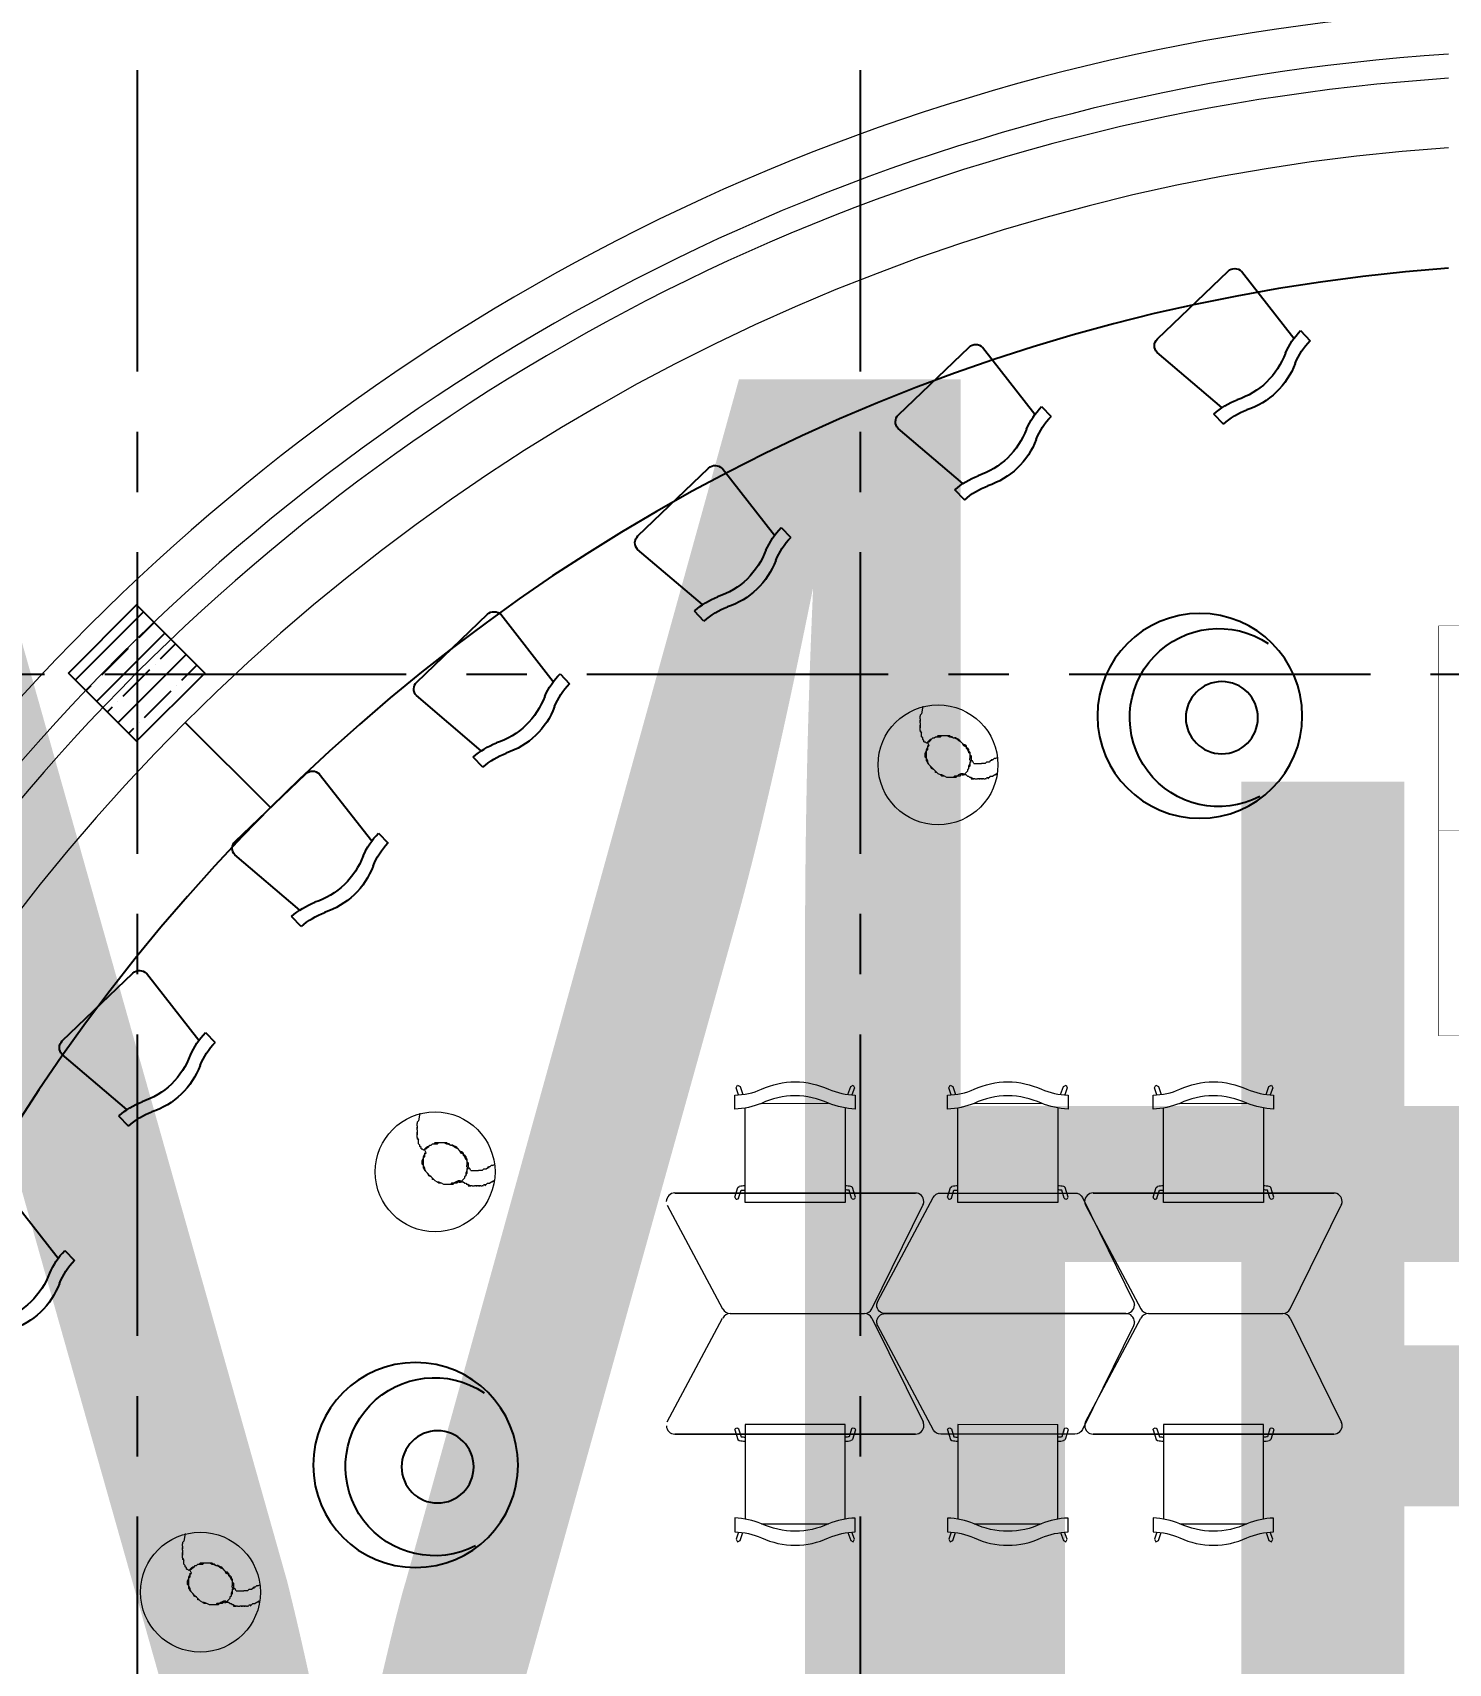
# Model space of a CAD drawing. Header units: millimetres. Extents: x -106726 to 8952771, y -150083 to 686385.
# Drawn here: x -864 to 5010, y 305292 to 312056 of the extents above; entities that cross this region are included whole.
import ezdxf
from ezdxf import colors
from ezdxf.entities.mleader import LeaderData, LeaderLine
from ezdxf.enums import TextEntityAlignment as Align
from ezdxf.math import Vec2, Vec3

# ---------------------------------------------------------------- set-up
doc = ezdxf.new("R2018")
doc.units = ezdxf.units.MM
doc.linetypes.add('CENTER', pattern=[2, 1.25, -0.25, 0.25, -0.25])
doc.layers.add('АР_Названия помещений', color=124, linetype='Continuous', lineweight=5, plot=False)
for name, color, linetype, lineweight in [('АР_Номер помещения', 1, 'Continuous', 25), ('ТХ_мебель передв', 250, 'Continuous', 13), ('ТХ_мебель_библ', 250, 'Continuous', 13)]:
    doc.layers.add(name, color=color, linetype=linetype, lineweight=lineweight)
doc.styles.add('ISOCPEUR', font='isocpeur.ttf', dxfattribs={"width": 0.7})
doc.styles.get("Standard").update_dxf_attribs({"font": 'arial.ttf'})

# ---------------------------------------------------------------- blocks, each defined once
blk = doc.blocks.new('_DotSmall')
at = {"color": 8, "linetype": 'ByBlock', "const_width": 0.5}
blk.add_lwpolyline([(-0.0625, 0, 1), (0.0625, 0, 1)], format="xyb", close=True, dxfattribs=at)
blk = doc.blocks.new('*U429')
at = {"color": 8, "style": 'ISOCPEUR', "width": 0.7, "flags": 1}
blk.add_attdef('КАТЕГОРИЯ', (-499.2, -2092.2), '', height=250, dxfattribs=at)
at = {"layer": 'АР_Номер помещения', "color": 8, "style": 'ISOCPEUR', "width": 0.7}
blk.add_attdef('НОМЕР_ПОМЕЩЕНИЯ', text='', height=300, dxfattribs=at).set_placement((-20810.6, 2284.3), align=Align.MIDDLE_CENTER)
blk = doc.blocks.new('*U391')
at = {"color": 8, "style": 'ISOCPEUR', "width": 0.7, "flags": 1}
blk.add_attdef('КАТЕГОРИЯ', (-499.2, -2092.2), '', height=250, dxfattribs=at)
at = {"layer": 'АР_Номер помещения', "color": 8, "style": 'ISOCPEUR', "width": 0.7}
blk.add_attdef('НОМЕР_ПОМЕЩЕНИЯ', text='', height=300, dxfattribs=at).set_placement((-17855, 1633.5), align=Align.MIDDLE_CENTER)
blk = doc.blocks.new('Стул штабелируемый')
at = {"color": 8}
for p, q in [((138371.9, 14480.2), (138336.4, 14831.4)), ((138782, 14871), (138375.9, 14871)), ((138786, 14480.2), (138821.6, 14831.4)), ((138329.2, 14484.6), (138329.2, 14426.8)), ((138828.5, 14426.6), (138828.5, 14484.1))]:
    blk.add_line(p, q, dxfattribs=at)
for centre, radius, start, end in [((138375.9, 14831.4), 39.6, 90, 180), ((138782, 14831.4), 39.6, 360, 90), ((138318, 14169.3), 315.5, 67.30393, 87.96026), ((138839.7, 14168.8), 315.5, 92.03974, 112.69607), ((138316.4, 14126.7), 301.4, 65.86161, 87.6205), ((138584.8, 14768.1), 340, 244.72816, 269.01072), ((138578.7, 14750), 321.8, 270.04572, 295.63871), ((138837.5, 14122.8), 303.4, 91.7141, 113.24695), ((138579.3, 14693), 323, 244.40812, 269.95494), ((138578.8, 14691.9), 321.8, 270.04572, 295.63871)]:
    blk.add_arc(centre, radius, start, end, dxfattribs=at)
blk = doc.blocks.new('У018.2 У019')
at = {"layer": 'ТХ_мебель_библ', "color": 8, "lineweight": 0}
for p, q in [((59841.7, 122397.9), (60071.7, 121967.8)), ((60691, 121967.9), (60902.7, 122397.8)), ((61577.1, 122397.9), (61807.1, 121967.8)), ((62426.4, 121967.9), (62638.1, 122397.8)), ((59841.9, 121499.1), (60071.7, 121929.2)), ((60103, 121948.5), (60659.7, 121948.6)), ((60103, 121948.5), (60659.7, 121948.6)), ((60691, 121929.4), (60902.9, 121499.5)), ((61577.3, 121499.1), (61807.1, 121929.2)), ((61838.4, 121948.5), (62395.1, 121948.6)), ((61838.4, 121948.5), (62395.1, 121948.6)), ((62426.4, 121929.4), (62638.3, 121499.5))]:
    blk.add_line(p, q, dxfattribs=at)
for points in [[(60232.8, 122820.3, -0.086901), (60122, 122796.6), (60122, 122854.3, 0.094716), (60232.8, 122878.7, -0.110626), (60372.1, 122909.7, -0.110626), (60511.3, 122878.8, 0.093252), (60622, 122854.6), (60622, 122796.9, -0.086864), (60511.3, 122820.5)], [(61115.3, 122820.3, -0.086901), (61004.6, 122796.6), (61004.6, 122854.3, 0.094716), (61115.3, 122878.7, -0.110626), (61254.6, 122909.7, -0.110626), (61393.9, 122878.8, 0.093252), (61504.6, 122854.6), (61504.6, 122796.9, -0.086864), (61393.8, 122820.5)], [(61968.2, 122820.3, -0.086901), (61857.4, 122796.6), (61857.4, 122854.3, 0.094716), (61968.2, 122878.7, -0.110626), (62107.5, 122909.7, -0.110626), (62246.8, 122878.8, 0.093252), (62357.4, 122854.6), (62357.4, 122796.9, -0.086864), (62246.7, 122820.5)], [(60138, 122427.1), (60148, 122459.8, -0.033396), (60164.8, 122461)], [(61776, 121898.1), (61564.3, 121467.8, -0.284813), (61533, 121448.5), (60976.2, 121448.5, -0.282129), (60946.5, 121465.1), (60715, 121897.8, -0.120714), (60711.2, 121913.6, -0.4125), (60746.2, 121948.5, -0.4125), (60711.2, 121983.5, -0.118028), (60715, 121999.2), (60945, 122429.2, -0.282129), (60976.2, 122448.5), (61533, 122448.5, -0.284813), (61564.3, 122429.2), (61776, 121998.9)], [(61020.6, 122427.1), (61030.6, 122459.8, -0.033396), (61047.3, 122461)], [(61873.4, 122427.1), (61883.4, 122459.8, -0.033396), (61900.2, 122461)], [(61779.8, 121913.5, 0.4125), (61744.8, 121948.5, 0.4125), (61779.8, 121983.4)], [(60138, 121470), (60148, 121437.3, 0.033396), (60164.8, 121436.1)], [(61020.4, 121469.9), (61030.4, 121437.2, 0.033396), (61047.1, 121436)], [(61873.4, 121470), (61883.4, 121437.3, 0.033396), (61900.2, 121436.1)], [(60232.8, 121076.8, 0.086901), (60122, 121100.5), (60122, 121042.8, -0.094716), (60232.8, 121018.4, 0.110626), (60372.1, 120987.4, 0.110626), (60511.3, 121018.3, -0.093252), (60622, 121042.5), (60622, 121100.2, 0.086864), (60511.3, 121076.6)], [(61115.2, 121076.7, 0.086901), (61004.4, 121100.4), (61004.4, 121042.7, -0.094716), (61115.2, 121018.3, 0.110626), (61254.4, 120987.3, 0.110626), (61393.7, 121018.2, -0.093252), (61504.4, 121042.4), (61504.4, 121100.1, 0.086864), (61393.7, 121076.5)], [(61968.2, 121076.8, 0.086901), (61857.4, 121100.5), (61857.4, 121042.8, -0.094716), (61968.2, 121018.4, 0.110626), (62107.5, 120987.4, 0.110626), (62246.8, 121018.3, -0.093252), (62357.4, 121042.5), (62357.4, 121100.2, 0.086864), (62246.7, 121076.6)]]:
    blk.add_lwpolyline(points, format="xyb", dxfattribs=at)
for points in [[(60122, 122847), (60122, 122847.3)], [(60137.5, 122855.2), (60127.8, 122884.4), (60132.8, 122895.2)], [(60132.8, 122895.1), (60143.8, 122890.1)], [(60143.8, 122890.2), (60154.8, 122857)], [(60590.5, 122857.1), (60602.8, 122890.4)], [(60602.8, 122890.5), (60613.5, 122895.5)], [(60618.8, 122884.8), (60608, 122855.3)], [(60613.5, 122895.4), (60618.8, 122884.9)], [(61004.6, 122847), (61004.6, 122847.3)], [(61020.1, 122855.2), (61010.3, 122884.4), (61015.3, 122895.2)], [(61015.3, 122895.1), (61026.3, 122890.1)], [(61026.3, 122890.2), (61037.3, 122857)], [(61473.1, 122857.1), (61485.3, 122890.4)], [(61485.3, 122890.5), (61496.1, 122895.5)], [(61501.3, 122884.8), (61490.6, 122855.3)], [(61496.1, 122895.4), (61501.3, 122884.9)], [(61857.4, 122847), (61857.4, 122847.3)], [(61872.9, 122855.2), (61863.2, 122884.4), (61868.2, 122895.2)], [(61868.2, 122895.1), (61879.2, 122890.1)], [(61879.2, 122890.2), (61890.2, 122857)], [(62325.9, 122857.1), (62338.2, 122890.4)], [(62338.2, 122890.5), (62348.9, 122895.5)], [(62354.2, 122884.8), (62343.4, 122855.3)], [(62348.9, 122895.4), (62354.2, 122884.9)], [(60164.8, 122409.3), (60164.5, 122801.3)], [(60579.5, 122801.2), (60579.8, 122409.5)], [(61047.3, 122409.3), (61047.1, 122801.3)], [(61462.1, 122801.2), (61462.3, 122409.5)], [(61900.2, 122409.3), (61899.9, 122801.3)], [(62314.9, 122801.2), (62315.2, 122409.5)], [(60122.3, 122431.2), (60134.3, 122470.9)], [(60134.3, 122470.9), (60140.5, 122475.4)], [(60606.3, 122427.4), (60596.3, 122460.2)], [(60622.3, 122431.5), (60610.3, 122471.3)], [(61004.8, 122431.2), (61016.8, 122470.9)], [(61016.8, 122470.9), (61023.1, 122475.4)], [(61488.8, 122427.4), (61478.8, 122460.2)], [(61504.8, 122431.5), (61492.8, 122471.3)], [(61857.7, 122431.2), (61869.7, 122470.9)], [(61869.7, 122470.9), (61875.9, 122475.4)], [(62341.7, 122427.4), (62331.7, 122460.2)], [(62357.7, 122431.5), (62345.7, 122471.3)], [(60579.8, 122409.5), (60164.8, 122409.3)], [(61462.3, 122409.5), (61047.3, 122409.3)], [(62315.2, 122409.5), (61900.2, 122409.3)], [(60164.8, 121487.8), (60164.5, 121095.8)], [(60579.8, 121487.6), (60164.8, 121487.8)], [(60579.5, 121095.9), (60579.8, 121487.6)], [(61047.1, 121487.8), (61046.9, 121095.7)], [(61462.1, 121487.5), (61047.1, 121487.7)], [(61461.9, 121095.8), (61462.1, 121487.6)], [(61900.2, 121487.8), (61899.9, 121095.8)], [(62315.2, 121487.6), (61900.2, 121487.8)], [(62314.9, 121095.9), (62315.2, 121487.6)], [(60122.3, 121465.9), (60134.3, 121426.2)], [(60134.3, 121426.2), (60140.5, 121421.7)], [(60606.3, 121469.7), (60596.3, 121436.9)], [(60622.3, 121465.6), (60610.3, 121425.8)], [(61004.6, 121465.8), (61016.6, 121426.1)], [(61016.6, 121426.1), (61022.9, 121421.6)], [(61488.6, 121469.6), (61478.6, 121436.9)], [(61504.6, 121465.5), (61492.6, 121425.8)], [(61857.7, 121465.9), (61869.7, 121426.2)], [(61869.7, 121426.2), (61875.9, 121421.7)], [(62341.7, 121469.7), (62331.7, 121436.9)], [(62357.7, 121465.6), (62345.7, 121425.8)], [(60122, 121050.1), (60122, 121049.8)], [(60137.5, 121041.9), (60127.8, 121012.7), (60132.8, 121001.9)], [(60143.8, 121006.9), (60154.8, 121040.1)], [(60590.5, 121040), (60602.8, 121006.7)], [(60618.8, 121012.3), (60608, 121041.8)], [(61004.4, 121050), (61004.4, 121049.7)], [(61019.9, 121041.8), (61010.1, 121012.6), (61015.1, 121001.8)], [(61026.1, 121006.8), (61037.1, 121040)], [(61472.9, 121039.9), (61485.1, 121006.6)], [(61501.1, 121012.2), (61490.4, 121041.7)], [(61857.4, 121050.1), (61857.4, 121049.8)], [(61872.9, 121041.9), (61863.2, 121012.7), (61868.2, 121001.9)], [(61879.2, 121006.9), (61890.2, 121040.1)], [(62325.9, 121040), (62338.2, 121006.7)], [(62354.2, 121012.3), (62343.4, 121041.8)], [(60132.8, 121002), (60143.8, 121007)], [(60602.8, 121006.6), (60613.5, 121001.6)], [(60613.5, 121001.7), (60618.8, 121012.2)], [(61015.1, 121001.9), (61026.1, 121006.9)], [(61485.1, 121006.5), (61495.9, 121001.5)], [(61495.9, 121001.6), (61501.1, 121012.1)], [(61868.2, 121002), (61879.2, 121007)], [(62338.2, 121006.6), (62348.9, 121001.6)], [(62348.9, 121001.7), (62354.2, 121012.2)]]:
    blk.add_lwpolyline(points, dxfattribs=at)
for points in [[(60232.8, 122820.4), (60511.3, 122820.7, 0.110437), (60371.8, 122851.6, 0.11034)], [(61115.3, 122820.4), (61393.8, 122820.7, 0.110437), (61254.3, 122851.6, 0.11034)], [(61968.2, 122820.4), (62246.7, 122820.7, 0.110437), (62107.2, 122851.6, 0.11034)], [(60232.8, 121076.7), (60511.3, 121076.4, -0.110437), (60371.8, 121045.5, -0.11034)], [(61115.1, 121076.6), (61393.6, 121076.3, -0.110437), (61254.1, 121045.4, -0.11034)], [(61968.2, 121076.7), (62246.7, 121076.4, -0.110437), (62107.2, 121045.5, -0.11034)]]:
    blk.add_lwpolyline(points, format="xyb", close=True, dxfattribs=at)
for points in [[(60871.2, 122448.5), (59873, 122448.5)], [(62606.6, 122448.5), (61608.4, 122448.5)], [(61744.8, 121948.5), (60746.2, 121948.5)], [(60871.4, 121448.8), (59873.2, 121448.4)], [(62606.8, 121448.8), (61608.6, 121448.4)]]:
    blk.add_lwpolyline(points, close=True, dxfattribs=at)
for centre, radius, start, end in [((59873.1, 122413.5), 35.1, 90.16771, 179.83229), ((60164.8, 122347.1), 130.6, 89.9901, 100.68692), ((60579.7, 122347.3), 130.6, 79.38825, 90.08507), ((60871.3, 122413.6), 34.9, 359.9054, 90.0946), ((61047.3, 122347.1), 130.6, 89.9901, 100.68692), ((61462.2, 122347.3), 130.6, 79.38825, 90.08507), ((61608.5, 122413.5), 35.1, 90.16771, 179.83229), ((61900.2, 122347.1), 130.6, 89.9901, 100.68692), ((62315.1, 122347.3), 130.6, 79.38825, 90.08507), ((62606.7, 122413.6), 34.9, 359.9054, 90.0946), ((60868.1, 122413.7), 38.1, 335.24019, 359.7022), ((61607.4, 122413.4), 34, 179.62631, 207.15869), ((62603.6, 122413.7), 38.1, 335.24019, 359.7022), ((60102.9, 121983.3), 34.8, 206.5716, 270.16226), ((60659.7, 121983.7), 35.1, 270.12251, 333.14363), ((61838.3, 121983.3), 34.8, 206.5716, 270.16226), ((62395.1, 121983.7), 35.1, 270.12251, 333.14363), ((60102.9, 121913.7), 34.8, 89.85833, 153.44898), ((60659.7, 121913.5), 35.1, 26.87696, 89.89807), ((61838.3, 121913.7), 34.8, 89.85833, 153.44898), ((62395.1, 121913.5), 35.1, 26.87696, 89.89807), ((60868.3, 121483.6), 38.1, 0.31838, 24.7804), ((61607.6, 121483.5), 34, 152.86189, 180.39427), ((62603.7, 121483.6), 38.1, 0.31838, 24.7804), ((59873.2, 121483.4), 35.1, 180.18829, 269.85288), ((60164.8, 121550), 130.6, 259.31308, 270.0099), ((60579.7, 121549.8), 130.6, 269.91493, 280.61175), ((60871.5, 121483.7), 34.9, 269.92598, 0.11519), ((61047.1, 121549.9), 130.6, 259.31308, 270.0099), ((61462.1, 121549.7), 130.6, 269.91493, 280.61175), ((61608.7, 121483.4), 35.1, 180.18829, 269.85288), ((61900.2, 121550), 130.6, 259.31308, 270.0099), ((62315.1, 121549.8), 130.6, 269.91493, 280.61175), ((62606.9, 121483.7), 34.9, 269.92598, 0.11519)]:
    blk.add_arc(centre, radius, start, end, dxfattribs=at)
for points in [[(60596.5, 122460.1), (60591, 122460.9), (60585.3, 122461.1), (60579.8, 122461.4)], [(60610.2, 122471.1), (60608.7, 122473.4), (60606.4, 122475.1), (60603.9, 122475.6)], [(61479, 122460.1), (61473.5, 122460.9), (61467.8, 122461.1), (61462.3, 122461.4)], [(61492.7, 122471.1), (61491.2, 122473.4), (61489, 122475.1), (61486.5, 122475.6)], [(62331.9, 122460.1), (62326.4, 122460.9), (62320.7, 122461.1), (62315.2, 122461.4)], [(62345.6, 122471.1), (62344.1, 122473.4), (62341.9, 122475.1), (62339.4, 122475.6)], [(60122.2, 122431.1), (60122.2, 122426.6), (60126.2, 122422.9), (60130.7, 122422.9)], [(60130.7, 122422.9), (60133.7, 122422.9), (60136.7, 122424.4), (60138.2, 122427.1)], [(60606.4, 122427.4), (60607.9, 122424.9), (60610.7, 122423.2), (60613.7, 122423.2)], [(60613.7, 122423.2), (60618.4, 122423.2), (60622.2, 122426.9), (60622.2, 122431.4)], [(61004.7, 122431.1), (61004.7, 122426.6), (61008.7, 122422.9), (61013.2, 122422.9)], [(61013.2, 122422.9), (61016.2, 122422.9), (61019.2, 122424.4), (61020.7, 122427.1)], [(61489, 122427.4), (61490.5, 122424.9), (61493.2, 122423.2), (61496.2, 122423.2)], [(61496.2, 122423.2), (61501, 122423.2), (61504.7, 122426.9), (61504.7, 122431.4)], [(61857.6, 122431.1), (61857.6, 122426.6), (61861.6, 122422.9), (61866.1, 122422.9)], [(61866.1, 122422.9), (61869.1, 122422.9), (61872.1, 122424.4), (61873.6, 122427.1)], [(62341.8, 122427.4), (62343.3, 122424.9), (62346.1, 122423.2), (62349.1, 122423.2)], [(62349.1, 122423.2), (62353.8, 122423.2), (62357.6, 122426.9), (62357.6, 122431.4)], [(61776, 121999.2), (61778.3, 121994.4), (61779.8, 121988.9), (61779.8, 121983.4)], [(61779.8, 121913.5), (61779.8, 121908), (61778.3, 121902.7), (61776, 121897.7)], [(60122.2, 121466), (60122.2, 121470.5), (60126.2, 121474.2), (60130.7, 121474.2)], [(60130.7, 121474.2), (60133.7, 121474.2), (60136.7, 121472.7), (60138.2, 121470)], [(60596.5, 121437), (60591, 121436.2), (60585.3, 121436), (60579.8, 121435.7)], [(60610.2, 121426), (60608.7, 121423.7), (60606.4, 121422), (60603.9, 121421.5)], [(60606.4, 121469.7), (60607.9, 121472.2), (60610.7, 121473.9), (60613.7, 121473.9)], [(60613.7, 121473.9), (60618.4, 121473.9), (60622.2, 121470.2), (60622.2, 121465.7)], [(61004.5, 121465.9), (61004.5, 121470.4), (61008.5, 121474.1), (61013, 121474.1)], [(61013, 121474.1), (61016, 121474.1), (61019, 121472.6), (61020.5, 121469.9)], [(61478.9, 121436.9), (61473.4, 121436.1), (61467.6, 121435.9), (61462.1, 121435.6)], [(61492.5, 121425.9), (61491, 121423.6), (61488.8, 121421.9), (61486.3, 121421.4)], [(61488.8, 121469.6), (61490.3, 121472.1), (61493, 121473.8), (61496, 121473.8)], [(61496, 121473.8), (61500.8, 121473.8), (61504.5, 121470.1), (61504.5, 121465.6)], [(61857.6, 121466), (61857.6, 121470.5), (61861.6, 121474.2), (61866.1, 121474.2)], [(61866.1, 121474.2), (61869.1, 121474.2), (61872.1, 121472.7), (61873.6, 121470)], [(62331.9, 121437), (62326.4, 121436.2), (62320.7, 121436), (62315.2, 121435.7)], [(62345.6, 121426), (62344.1, 121423.7), (62341.9, 121422), (62339.4, 121421.5)], [(62341.8, 121469.7), (62343.3, 121472.2), (62346.1, 121473.9), (62349.1, 121473.9)], [(62349.1, 121473.9), (62353.8, 121473.9), (62357.6, 121470.2), (62357.6, 121465.7)]]:
    blk.add_open_spline(points, degree=3, dxfattribs=at)
blk = doc.blocks.new('У112')
at = {"layer": 'ТХ_мебель_библ', "color": 8, "lineweight": 0, "ltscale": 100, "transparency": 33554687, "const_width": 2}
blk.add_lwpolyline([(262557.9, -187928.7), (262557.9, -188328.7), (261707.9, -188328.7), (261707.9, -187928.7)], close=True, dxfattribs=at)
blk = doc.blocks.new('пуф мешок д850')
at = {"color": 8}
for centre, radius in [((-5916.6, 23036.1), 425), ((-6008, 23029.4), 149.7)]:
    blk.add_circle(centre, radius, dxfattribs=at)
blk.add_arc((-5995.2, 23029.9), 369.3, 241.95581, 123.21955, dxfattribs=at)
blk = doc.blocks.new('У013')
at = {"layer": 'ТХ_мебель передв', "color": 8, "lineweight": 0, "ltscale": 100, "transparency": 33554687}
for points in [[(279466.1, -218140), (279471.4, -218134.7)], [(279466.1, -218140), (279466.1, -218145.3)], [(279466.1, -218155.9), (279466.1, -218145.3)], [(279476.6, -218103), (279471.4, -218134.7)], [(279466.1, -218155.9), (279466.1, -218166.5)], [(279466.1, -218155.9), (279466.1, -218161.2)], [(279466.1, -218171.8), (279466.1, -218161.2)], [(279466.1, -218171.8), (279466.1, -218177.1), (279466.1, -218182.3)], [(279466.1, -218198.2), (279466.1, -218187.6), (279466.1, -218182.3)], [(279466.1, -218182.3), (279466.1, -218182.3)], [(279466.1, -218182.3), (279466.1, -218192.9)], [(279466.1, -218203.5), (279466.1, -218192.9)], [(279466.1, -218203.5), (279466.1, -218198.2)], [(279466.1, -218203.5), (279471.4, -218214.1)], [(279466.1, -218203.5), (279466.1, -218208.8)], [(279471.4, -218214.1), (279466.1, -218203.5)], [(279471.4, -218214.1), (279466.1, -218208.8)], [(279471.4, -218219.4), (279471.4, -218214.1)], [(279471.4, -218224.7), (279471.4, -218214.1)], [(279471.4, -218230), (279471.4, -218224.7)], [(279476.6, -218235.3), (279476.6, -218235.3), (279471.4, -218230)], [(279476.6, -218240.6), (279476.6, -218235.3)], [(279481.9, -218245.8), (279476.7, -218240.6)], [(279481.9, -218251.1), (279481.9, -218245.8)], [(279481.9, -218251.1), (279487.2, -218251.1)], [(279492.5, -218256.4), (279487.2, -218251.1)], [(279497.8, -218251.1), (279492.5, -218256.4), (279492.5, -218256.4), (279492.5, -218256.4)], [(279492.5, -218256.4), (279492.5, -218256.4)], [(279492.5, -218282.9), (279497.8, -218272.3)], [(279492.5, -218288.2), (279492.5, -218282.9)], [(279492.5, -218288.2), (279497.8, -218282.9)], [(279497.8, -218251.1), (279503.1, -218245.8)], [(279497.8, -218251.1), (279503.1, -218251.1)], [(279497.8, -218251.1), (279497.8, -218251.1)], [(279497.8, -218256.4), (279497.8, -218256.4), (279497.8, -218251.1)], [(279503.1, -218267), (279497.8, -218256.4)], [(279497.8, -218256.4), (279497.8, -218256.4)], [(279497.8, -218267), (279497.8, -218267)], [(279497.8, -218272.3), (279497.8, -218267)], [(279497.8, -218272.3), (279503.1, -218267)], [(279497.8, -218282.9), (279497.8, -218272.3)], [(279503.1, -218245.8), (279508.4, -218240.6)], [(279503.1, -218251.1), (279508.4, -218245.8)], [(279508.4, -218240.6), (279513.7, -218240.6)], [(279508.4, -218245.8), (279513.7, -218240.6)], [(279513.7, -218240.6), (279519, -218235.3)], [(279519, -218235.3), (279524.3, -218235.3)], [(279519, -218235.3), (279519, -218235.3), (279524.3, -218235.3)], [(279524.3, -218235.3), (279529.6, -218230)], [(279529.6, -218230), (279534.9, -218230)], [(279534.9, -218230), (279540.2, -218224.7)], [(279534.9, -218230), (279540.2, -218230)], [(279534.9, -218230), (279534.9, -218230)], [(279540.2, -218224.7), (279550.7, -218224.7)], [(279540.2, -218230), (279550.7, -218230)], [(279540.2, -218230), (279540.2, -218230)], [(279545.4, -218224.7), (279550.7, -218224.7)], [(279550.7, -218224.7), (279556, -218224.7)], [(279550.7, -218230), (279556, -218224.7)], [(279556, -218224.7), (279561.3, -218224.7)], [(279561.3, -218224.7), (279571.9, -218224.7)], [(279561.3, -218224.7), (279561.3, -218224.7), (279571.9, -218224.7)], [(279571.9, -218224.7), (279577.2, -218224.7)], [(279577.2, -218224.7), (279587.8, -218224.7)], [(279577.2, -218224.7), (279587.8, -218230)], [(279587.8, -218224.7), (279593.1, -218230)], [(279587.8, -218230), (279593.1, -218230)], [(279593.1, -218230), (279587.8, -218230)], [(279593.1, -218230), (279603.6, -218235.3)], [(279598.4, -218230), (279593.1, -218230)], [(279598.4, -218230), (279603.7, -218235.3), (279608.9, -218235.3)], [(279603.6, -218235.3), (279608.9, -218235.3)], [(279614.2, -218235.3), (279608.9, -218235.3)], [(279608.9, -218235.3), (279619.5, -218240.6)], [(279614.2, -218235.3), (279624.8, -218240.6)], [(279619.5, -218240.6), (279624.8, -218240.6)], [(279619.5, -218240.6), (279624.8, -218245.8)], [(279624.8, -218240.6), (279624.8, -218240.6)], [(279630.1, -218245.8), (279624.8, -218240.6)], [(279624.8, -218245.8), (279635.4, -218251.1)], [(279635.4, -218251.1), (279630.1, -218245.8)], [(279640.7, -218256.4), (279635.4, -218251.1)], [(279640.7, -218256.4), (279646, -218261.7)], [(279640.7, -218256.4), (279646, -218267)], [(279646, -218261.7), (279646, -218261.7), (279651.3, -218261.7)], [(279656.6, -218267), (279651.3, -218267), (279646, -218261.7)], [(279646, -218267), (279656.6, -218272.3)], [(279656.6, -218272.3), (279651.3, -218261.7)], [(279651.3, -218267), (279656.6, -218267)], [(279656.6, -218272.3), (279656.6, -218267)], [(279656.6, -218272.3), (279656.6, -218272.3), (279656.6, -218267)], [(279656.6, -218267), (279656.6, -218272.3)], [(279656.6, -218272.3), (279656.6, -218277.6)], [(279656.6, -218272.3), (279661.9, -218277.6)], [(279656.6, -218277.6), (279661.9, -218282.9)], [(279661.9, -218277.6), (279667.1, -218282.9)], [(279661.9, -218282.9), (279667.1, -218293.5)], [(279667.2, -218282.9), (279667.2, -218288.2)], [(279487.2, -218298.8), (279492.5, -218288.2)], [(279487.2, -218304.1), (279487.2, -218298.8)], [(279487.2, -218314.6), (279487.2, -218304.1)], [(279492.5, -218319.9), (279487.2, -218314.6)], [(279492.5, -218298.8), (279492.5, -218288.2)], [(279492.5, -218304.1), (279492.5, -218298.8)], [(279492.5, -218314.6), (279492.5, -218304.1)], [(279492.5, -218319.9), (279492.5, -218314.6)], [(279492.5, -218330.5), (279492.5, -218319.9)], [(279497.8, -218330.5), (279492.5, -218319.9)], [(279492.5, -218330.5), (279497.8, -218341.1)], [(279497.8, -218335.8), (279497.8, -218330.5)], [(279503.1, -218346.4), (279497.8, -218335.8)], [(279503.1, -218346.4), (279497.8, -218341.1)], [(279508.4, -218351.7), (279503.1, -218346.4)], [(279667.2, -218288.2), (279672.4, -218293.5), (279672.4, -218298.8)], [(279667.2, -218293.5), (279672.4, -218298.8)], [(279672.4, -218341.1), (279667.2, -218351.7)], [(279672.4, -218298.8), (279672.4, -218304.1)], [(279672.4, -218304.1), (279672.4, -218304.1), (279677.7, -218309.3)], [(279672.4, -218304.1), (279672.4, -218309.3)], [(279672.4, -218309.3), (279672.4, -218319.9)], [(279672.4, -218325.2), (279672.4, -218319.9)], [(279672.4, -218325.2), (279677.7, -218330.5), (279677.7, -218330.5)], [(279672.4, -218325.2), (279672.4, -218325.2)], [(279677.7, -218335.8), (279672.4, -218335.8), (279677.7, -218330.5), (279672.4, -218335.8)], [(279677.7, -218330.5), (279677.7, -218330.5), (279672.4, -218335.8)], [(279672.4, -218335.8), (279672.4, -218341.1)], [(279677.7, -218335.8), (279672.4, -218335.8)], [(279672.4, -218341.1), (279672.4, -218351.7)], [(279677.7, -218309.3), (279677.7, -218319.9)], [(279677.7, -218319.9), (279677.7, -218325.2)], [(279677.7, -218325.2), (279677.7, -218325.2)], [(279683, -218330.5), (279677.7, -218330.5), (279677.7, -218330.5), (279677.7, -218325.2)], [(279677.7, -218330.5), (279677.7, -218330.5)], [(279677.7, -218335.8), (279677.7, -218335.8)], [(279688.3, -218341.1), (279683, -218330.5)], [(279688.3, -218341.1), (279714.8, -218341.1)], [(279714.8, -218341.1), (279720.1, -218341.1)], [(279725.4, -218341.1), (279720.1, -218341.1)], [(279735.9, -218341.1), (279730.6, -218341.1), (279725.4, -218341.1)], [(279730.7, -218341.1), (279725.4, -218341.1)], [(279751.8, -218335.8), (279741.2, -218335.8), (279735.9, -218341.1)], [(279757.1, -218330.5), (279751.8, -218335.8)], [(279757.1, -218330.5), (279762.4, -218325.2)], [(279767.7, -218325.2), (279762.4, -218325.2), (279762.4, -218330.5)], [(279778.3, -218319.9), (279773, -218319.9), (279767.7, -218325.2)], [(279778.3, -218319.9), (279788.9, -218314.6)], [(279513.7, -218362.3), (279508.4, -218351.7)], [(279519, -218362.3), (279508.4, -218351.7)], [(279524.3, -218367.6), (279513.7, -218362.3)], [(279524.3, -218367.6), (279519, -218362.3)], [(279529.6, -218372.8), (279524.3, -218367.6)], [(279529.6, -218378.1), (279529.6, -218372.8), (279529.6, -218372.8)], [(279534.9, -218378.1), (279529.6, -218372.8)], [(279534.9, -218378.1), (279529.6, -218378.1)], [(279540.2, -218383.4), (279534.9, -218378.1), (279534.9, -218378.1), (279534.9, -218378.1), (279534.9, -218378.1), (279534.9, -218378.1), (279534.9, -218378.1)], [(279540.2, -218383.4), (279534.9, -218378.1)], [(279550.7, -218388.7), (279540.2, -218383.4)], [(279556, -218394), (279550.7, -218388.7)], [(279556, -218388.7), (279550.7, -218388.7)], [(279566.6, -218394), (279556, -218388.7)], [(279566.6, -218394), (279556, -218394)], [(279577.2, -218399.3), (279566.6, -218394)], [(279582.5, -218399.3), (279577.2, -218399.3)], [(279593.1, -218399.3), (279582.5, -218399.3)], [(279603.6, -218399.3), (279593.1, -218399.3)], [(279608.9, -218394), (279603.6, -218399.3)], [(279614.2, -218399.3), (279603.7, -218399.3)], [(279619.5, -218394), (279608.9, -218394)], [(279619.5, -218394), (279614.2, -218399.3)], [(279624.8, -218388.7), (279619.5, -218394)], [(279630.1, -218394), (279619.5, -218394)], [(279635.4, -218383.4), (279624.8, -218388.7)], [(279635.4, -218383.4), (279635.4, -218383.4), (279624.8, -218388.7)], [(279635.4, -218388.7), (279630.1, -218388.7)], [(279635.4, -218388.7), (279630.1, -218394)], [(279640.7, -218388.7), (279640.7, -218388.7), (279635.4, -218383.4)], [(279640.7, -218388.7), (279635.4, -218383.4), (279635.4, -218383.4)], [(279640.7, -218383.4), (279640.7, -218383.4), (279635.4, -218383.4)], [(279635.4, -218388.7), (279635.4, -218388.7)], [(279646, -218383.4), (279640.7, -218383.4)], [(279640.7, -218383.4), (279640.7, -218383.4)], [(279640.7, -218383.4), (279646, -218383.4), (279646, -218388.7)], [(279640.7, -218388.7), (279646, -218388.7), (279646, -218388.7)], [(279646, -218383.4), (279646, -218388.7), (279646, -218388.7), (279646, -218388.7)], [(279646, -218388.7), (279646, -218383.4)], [(279651.3, -218388.7), (279651.3, -218388.7), (279651.3, -218388.7), (279651.3, -218388.7), (279646, -218388.7), (279646, -218388.7)], [(279651.3, -218388.7), (279651.3, -218388.7), (279651.3, -218388.7), (279646, -218388.7)], [(279651.3, -218388.7), (279646, -218388.7)], [(279656.6, -218378.1), (279651.3, -218383.4)], [(279651.3, -218383.4), (279651.3, -218388.7), (279651.3, -218388.7)], [(279651.3, -218383.4), (279651.3, -218388.7)], [(279656.6, -218388.7), (279651.3, -218388.7)], [(279651.3, -218388.7), (279651.3, -218388.7)], [(279661.9, -218372.8), (279656.6, -218378.1)], [(279661.9, -218394), (279656.6, -218388.7)], [(279667.2, -218362.3), (279667.2, -218362.3), (279661.9, -218367.6)], [(279667.2, -218362.3), (279661.9, -218367.6)], [(279661.9, -218367.6), (279661.9, -218372.8)], [(279661.9, -218394), (279667.1, -218394)], [(279661.9, -218394), (279661.9, -218394)], [(279672.4, -218351.7), (279667.2, -218357)], [(279667.2, -218351.7), (279667.2, -218357)], [(279667.2, -218357), (279667.2, -218362.3)], [(279667.2, -218394), (279672.4, -218399.3)], [(279677.7, -218399.3), (279672.4, -218399.3)], [(279677.7, -218399.3), (279688.3, -218404.6)], [(279677.7, -218399.3), (279677.7, -218404.6)], [(279677.7, -218404.6), (279683, -218404.6)], [(279683, -218404.6), (279688.3, -218404.6)], [(279693.6, -218404.6), (279688.3, -218404.6)], [(279693.6, -218404.6), (279704.2, -218404.6)], [(279709.5, -218404.6), (279704.2, -218404.6)], [(279720.1, -218404.6), (279709.5, -218404.6)], [(279709.5, -218404.6), (279714.8, -218404.6)], [(279720.1, -218404.6), (279714.8, -218404.6), (279714.8, -218404.6)], [(279725.4, -218404.6), (279720.1, -218404.6)], [(279720.1, -218404.6), (279725.4, -218404.6)], [(279730.7, -218404.6), (279725.4, -218404.6)], [(279730.7, -218404.6), (279735.9, -218404.6)], [(279741.2, -218404.6), (279735.9, -218404.6)], [(279741.2, -218399.3), (279746.5, -218399.3)], [(279746.5, -218399.3), (279751.8, -218399.3)], [(279751.8, -218399.3), (279746.5, -218404.6)], [(279757.1, -218394), (279751.8, -218399.3)], [(279757.1, -218394), (279767.7, -218394), (279767.7, -218394)], [(279783.6, -218383.4), (279767.7, -218394)], [(279778.3, -218388.7), (279783.6, -218383.4)]]:
    blk.add_lwpolyline(points, dxfattribs=at)
for points in [[(279492.5, -218256.4), (279492.5, -218256.4), (279492.5, -218256.4), (279492.5, -218256.4), (279492.5, -218256.4), (279492.5, -218256.4), (279492.5, -218256.4), (279492.5, -218256.4), (279492.5, -218256.4), (279492.5, -218256.4), (279492.5, -218256.4)], [(279492.5, -218256.4), (279492.5, -218256.4), (279492.5, -218256.4), (279492.5, -218256.4), (279492.5, -218256.4), (279492.5, -218256.4)], [(279672.4, -218325.2), (279672.4, -218325.2)], [(279677.7, -218330.5), (279677.7, -218330.5)], [(279635.4, -218388.7), (279635.4, -218388.7)], [(279646, -218388.7), (279646, -218388.7), (279646, -218388.7)], [(279651.3, -218383.4), (279651.3, -218383.4)]]:
    blk.add_lwpolyline(points, close=True, dxfattribs=at)
blk.add_circle((279540.2, -218346.4), 248.7, dxfattribs=at)

msp = doc.modelspace()

# ---------------------------------------------------------------- hatches: boundary and pattern name
at = {"ltscale": 100}
h = msp.add_hatch(dxfattribs=at)
h.set_pattern_fill('ANSI35', color=256, scale=500)
h.set_pattern_definition([(45, (-957799.89, 349277.26), (-88.388348, 88.388348), []), (45, (-957711.5, 349277.26), (-88.388348, 88.388348), [156.25, -31.25, 0, -31.25])])
h.paths.add_polyline_path([(-432, 309682.6), (-714.9, 309399.7), (-432, 309116.9), (-149.2, 309399.7)])

# ---------------------------------------------------------------- linework, layer by layer
at = {"linetype": 'CENTER', "ltscale": 1000}
for p, q in [((-430.1, 317900.3), (-430.1, 263425.1)), ((2569.9, 317900.3), (2569.9, 263425.1)), ((-12563.8, 309395), (70614.6, 309395))]:
    msp.add_line(p, q, dxfattribs=at)
at = {"ltscale": 100}
msp.add_line((-230.1, 309195), (123.5, 308841.4), dxfattribs=at)
msp.add_lwpolyline([(-714.9, 309399.7), (-432, 309682.6), (-149.2, 309399.7), (-432, 309116.9)], close=True, dxfattribs=at)
at = {"lineweight": 18, "ltscale": 100}
for radius, start, end in [(8768.1, 93.66184, 176.33816), (8202.4, 93.91476, 176.08524)]:
    msp.add_arc((5569.9, 303395), radius, start, end, dxfattribs=at)
at = {"lineweight": 15, "ltscale": 100}
for radius, start, end in [(8590, 93.73788, 176.26212), (8490, 93.78198, 176.21802)]:
    msp.add_arc((5569.9, 303395), radius, start, end, dxfattribs=at)
at = {"ltscale": 100}
msp.add_arc((5573.6, 303391.4), 7707.5, 94.19348, 175.80652, dxfattribs=at)

# ---------------------------------------------------------------- block references
ref = msp.add_blockref('*U429', (31561.5, 383260.5))
lines = msp.add_mtext('\\W0.8000;Кабинет информатики с возможностью деления трансформируемой перегородкой на \\Pдва помещения', dxfattribs={"layer": 'АР_Названия помещений', "color": 8, "insert": (2249.4, 378791.3), "char_height": 6955.954, "width": 926.94, "attachment_point": 1})
ref.add_attrib('ИМЯ_ПОМЕЩЕНИЯ', '', (2249.4, 378791.3), dxfattribs={"flags": 104}).embed_mtext(lines)
ref = msp.add_blockref('*U391', (27575, 305457.4))
lines = msp.add_mtext('\\W0.8000;Многофункциональный информационный библиотечный центр с зоной для индивидуальных занятий', dxfattribs={"layer": 'АР_Названия помещений', "color": 8, "insert": (-2789.5, 310617.3), "char_height": 7190.015, "width": 926.94, "attachment_point": 1})
ref.add_attrib('ИМЯ_ПОМЕЩЕНИЯ', '', (-2789.5, 310617.3), dxfattribs={"flags": 104}).embed_mtext(lines)
at = {"xscale": -1}
for name, p, rotation in [('Стул штабелируемый', (114269.2, 396100.7), 43.79567379570013), ('Стул штабелируемый', (113194.8, 395785.9), 43.79567379570013), ('Стул штабелируемый', (112114.3, 395283.7), 43.79567379570013), ('Стул штабелируемый', (111196.8, 394677.4), 43.79567379570013), ('пуф мешок д850', (-2166.3, 286245.7), 359.4309038424467), ('Стул штабелируемый', (110443.5, 394016.3), 43.79567379570013), ('Стул штабелируемый', (109726.2, 393189), 43.79567379570013), ('Стул штабелируемый', (109142.6, 392285.2), 43.79567379570013), ('пуф мешок д850', (-5419.8, 283138.2), 359.4309038424467)]:
    msp.add_blockref(name, p, dxfattribs=dict(at, rotation=rotation))
at = {"rotation": 270}
for p in [(193298.6, 571302.9), (193298.6, 570452.9)]:
    msp.add_blockref('У112', p, dxfattribs=at)
for name, p in [('У013', (-276647.6, 527365.4)), ('У018.2 У019', (-58072.5, 184794.3)), ('У013', (-278734.1, 525676.9)), ('У013', (-279707.6, 523933.4))]:
    msp.add_blockref(name, p)

# ---------------------------------------------------------------- leaders
ml = msp.add_multileader_mtext('Standard')
ml.set_content('+13,200', color=8, style='ISOCPEUR')
ml.set_leader_properties(color=8, linetype='Continuous', lineweight=-1)
ml.set_arrow_properties(name='DOTSMALL')
ml.build(insert=Vec2(0, 0))
ml.multileader.update_dxf_attribs({"has_text_frame": 1, "text_left_attachment_type": 4, "text_right_attachment_type": 4, "dogleg_length": 100, "arrow_head_size": 180})
ctx = ml.context
ctx.base_point, ctx.char_height, ctx.arrow_head_size, ctx.landing_gap_size, ctx.plane_origin = Vec3(29236.5, 674490.5), 250, 180, 50, Vec3(27075.3, 673899.3)
ctx.left_attachment, ctx.right_attachment = 4, 4
notes = []
notes.append((ctx, [(0, (0, 0, 0), (0, 0), (1, 0), 1, [])]))
ctx.mtext.insert, ctx.mtext.width, ctx.mtext.line_spacing_style, ctx.mtext.flow_direction = Vec3(29286.5, 674823.8), 852.697, 2, 5
ml = msp.add_multileader_mtext('Standard')
ml.set_content('+11,550', color=8, style='ISOCPEUR')
ml.set_leader_properties(color=8, linetype='Continuous', lineweight=-1)
ml.set_arrow_properties(name='DOTSMALL')
ml.build(insert=Vec2(0, 0))
ml.multileader.update_dxf_attribs({"has_text_frame": 1, "text_left_attachment_type": 4, "text_right_attachment_type": 4, "dogleg_length": 100, "arrow_head_size": 180})
ctx = ml.context
ctx.base_point, ctx.char_height, ctx.arrow_head_size, ctx.landing_gap_size, ctx.plane_origin = Vec3(24236.5, 673745.5), 250, 180, 50, Vec3(22075.3, 673154.3)
ctx.left_attachment, ctx.right_attachment = 4, 4
notes.append((ctx, [(0, (0, 0, 0), (0, 0), (1, 0), 1, [])]))
ctx.mtext.insert, ctx.mtext.width, ctx.mtext.line_spacing_style, ctx.mtext.flow_direction = Vec3(24286.5, 674078.8), 852.697, 2, 5
ml = msp.add_multileader_mtext('Standard')
ml.set_content('+13,700', color=8, style='ISOCPEUR')
ml.set_leader_properties(color=8, linetype='Continuous', lineweight=-1)
ml.set_arrow_properties(name='DOTSMALL')
ml.build(insert=Vec2(0, 0))
ml.multileader.update_dxf_attribs({"has_text_frame": 1, "text_left_attachment_type": 4, "text_right_attachment_type": 4, "dogleg_length": 100, "arrow_head_size": 180})
ctx = ml.context
ctx.base_point, ctx.char_height, ctx.arrow_head_size, ctx.landing_gap_size, ctx.plane_origin = Vec3(54221, 506541.4), 250, 180, 50, Vec3(53971.6, 505880.5)
ctx.left_attachment, ctx.right_attachment = 4, 4
notes.append((ctx, [(0, (0, 0, 0), (0, 0), (1, 0), 1, [])]))
ctx.mtext.insert, ctx.mtext.width, ctx.mtext.line_spacing_style, ctx.mtext.flow_direction = Vec3(54271, 506874.7), 852.697, 2, 5
ml = msp.add_multileader_mtext('Standard')
ml.set_content('+13,700', color=8, style='ISOCPEUR')
ml.set_leader_properties(color=8, linetype='Continuous', lineweight=-1)
ml.set_arrow_properties(name='DOTSMALL')
ml.build(insert=Vec2(0, 0))
ml.multileader.update_dxf_attribs({"has_text_frame": 1, "text_left_attachment_type": 4, "text_right_attachment_type": 4, "dogleg_length": 100, "arrow_head_size": 180})
ctx = ml.context
ctx.base_point, ctx.char_height, ctx.arrow_head_size, ctx.landing_gap_size, ctx.plane_origin = Vec3(15753.5, 506387.5), 250, 180, 50, Vec3(13592.3, 505796.3)
ctx.left_attachment, ctx.right_attachment = 4, 4
notes.append((ctx, [(0, (0, 0, 0), (0, 0), (1, 0), 1, [])]))
ctx.mtext.insert, ctx.mtext.width, ctx.mtext.line_spacing_style, ctx.mtext.flow_direction = Vec3(15803.5, 506720.8), 852.697, 2, 5
ml = msp.add_multileader_mtext('Standard')
ml.set_content('+15,825', color=8, style='ISOCPEUR')
ml.set_leader_properties(color=8, linetype='Continuous', lineweight=-1)
ml.set_arrow_properties(name='DOTSMALL')
ml.build(insert=Vec2(0, 0))
ml.multileader.update_dxf_attribs({"has_text_frame": 1, "text_left_attachment_type": 4, "text_right_attachment_type": 4, "dogleg_length": 100, "arrow_head_size": 180})
ctx = ml.context
ctx.base_point, ctx.char_height, ctx.arrow_head_size, ctx.landing_gap_size, ctx.plane_origin = Vec3(14579.2, 501247.4), 250, 180, 50, Vec3(14497.8, 499536.8)
ctx.left_attachment, ctx.right_attachment = 4, 4
notes.append((ctx, [(0, (0, 0, 0), (0, 0), (1, 0), 1, [])]))
ctx.mtext.insert, ctx.mtext.width, ctx.mtext.defined_height, ctx.mtext.line_spacing_style, ctx.mtext.flow_direction = Vec3(14629.2, 501580.8), 696.035, 776.5, 2, 5
ml = msp.add_multileader_mtext('Standard')
ml.set_content('+15,825', color=8, style='ISOCPEUR')
ml.set_leader_properties(color=8, linetype='Continuous', lineweight=-1)
ml.set_arrow_properties(name='DOTSMALL')
ml.build(insert=Vec2(0, 0))
ml.multileader.update_dxf_attribs({"has_text_frame": 1, "text_left_attachment_type": 4, "text_right_attachment_type": 4, "dogleg_length": 100, "arrow_head_size": 180})
ctx = ml.context
ctx.base_point, ctx.char_height, ctx.arrow_head_size, ctx.landing_gap_size, ctx.plane_origin = Vec3(52211.2, 501008.3), 250, 180, 50, Vec3(52690.3, 498055.9)
ctx.left_attachment, ctx.right_attachment = 4, 4
notes.append((ctx, [(0, (0, 0, 0), (0, 0), (1, 0), 1, [])]))
ctx.mtext.insert, ctx.mtext.width, ctx.mtext.line_spacing_style, ctx.mtext.flow_direction = Vec3(52261.2, 501341.7), 852.697, 2, 5
ml = msp.add_multileader_mtext('Standard')
ml.set_content('+9,800', color=8, style='ISOCPEUR')
ml.set_leader_properties(color=8, linetype='Continuous', lineweight=-1)
ml.set_arrow_properties(name='DOTSMALL')
ml.build(insert=Vec2(0, 0))
ml.multileader.update_dxf_attribs({"has_text_frame": 1, "text_left_attachment_type": 4, "text_right_attachment_type": 4, "dogleg_length": 100, "arrow_head_size": 180})
ctx = ml.context
ctx.base_point, ctx.char_height, ctx.arrow_head_size, ctx.landing_gap_size, ctx.plane_origin = Vec3(54221, 386541.4), 250, 180, 50, Vec3(53971.6, 385880.5)
ctx.left_attachment, ctx.right_attachment = 4, 4
notes.append((ctx, [(0, (0, 0, 0), (0, 0), (1, 0), 1, [])]))
ctx.mtext.insert, ctx.mtext.width, ctx.mtext.line_spacing_style, ctx.mtext.flow_direction = Vec3(54271, 386874.7), 852.697, 2, 5
ml = msp.add_multileader_mtext('Standard')
ml.set_content('+9,800', color=8, style='ISOCPEUR')
ml.set_leader_properties(color=8, linetype='Continuous', lineweight=-1)
ml.set_arrow_properties(name='DOTSMALL')
ml.build(insert=Vec2(0, 0))
ml.multileader.update_dxf_attribs({"has_text_frame": 1, "text_left_attachment_type": 4, "text_right_attachment_type": 4, "dogleg_length": 100, "arrow_head_size": 180})
ctx = ml.context
ctx.base_point, ctx.char_height, ctx.arrow_head_size, ctx.landing_gap_size, ctx.plane_origin = Vec3(15753.5, 386387.5), 250, 180, 50, Vec3(13592.3, 385796.3)
ctx.left_attachment, ctx.right_attachment = 4, 4
notes.append((ctx, [(0, (0, 0, 0), (0, 0), (1, 0), 1, [])]))
ctx.mtext.insert, ctx.mtext.width, ctx.mtext.line_spacing_style, ctx.mtext.flow_direction = Vec3(15803.5, 386720.8), 852.697, 2, 5
ml = msp.add_multileader_mtext('Standard')
ml.set_content('+11,750', color=8, style='ISOCPEUR')
ml.set_leader_properties(color=8, linetype='Continuous', lineweight=-1)
ml.set_arrow_properties(name='DOTSMALL')
ml.build(insert=Vec2(0, 0))
ml.multileader.update_dxf_attribs({"has_text_frame": 1, "text_left_attachment_type": 4, "text_right_attachment_type": 4, "dogleg_length": 100, "arrow_head_size": 180})
ctx = ml.context
ctx.base_point, ctx.char_height, ctx.arrow_head_size, ctx.landing_gap_size, ctx.plane_origin = Vec3(14579.2, 381247.4), 250, 180, 50, Vec3(14497.8, 379536.8)
ctx.left_attachment, ctx.right_attachment = 4, 4
notes.append((ctx, [(0, (0, 0, 0), (0, 0), (1, 0), 1, [])]))
ctx.mtext.insert, ctx.mtext.width, ctx.mtext.defined_height, ctx.mtext.line_spacing_style, ctx.mtext.flow_direction = Vec3(14629.2, 381580.8), 696.035, 776.5, 2, 5
ml = msp.add_multileader_mtext('Standard')
ml.set_content('+11,750', color=8, style='ISOCPEUR')
ml.set_leader_properties(color=8, linetype='Continuous', lineweight=-1)
ml.set_arrow_properties(name='DOTSMALL')
ml.build(insert=Vec2(0, 0))
ml.multileader.update_dxf_attribs({"has_text_frame": 1, "text_left_attachment_type": 4, "text_right_attachment_type": 4, "dogleg_length": 100, "arrow_head_size": 180})
ctx = ml.context
ctx.base_point, ctx.char_height, ctx.arrow_head_size, ctx.landing_gap_size, ctx.plane_origin = Vec3(52211.2, 381008.3), 250, 180, 50, Vec3(52690.3, 378055.9)
ctx.left_attachment, ctx.right_attachment = 4, 4
notes.append((ctx, [(0, (0, 0, 0), (0, 0), (1, 0), 1, [])]))
ctx.mtext.insert, ctx.mtext.width, ctx.mtext.line_spacing_style, ctx.mtext.flow_direction = Vec3(52261.2, 381341.7), 852.697, 2, 5
ml = msp.add_multileader_mtext('Standard')
ml.set_content('+7,850', color=8, style='ISOCPEUR')
ml.set_leader_properties(color=8, linetype='Continuous', lineweight=-1)
ml.set_arrow_properties(name='DOTSMALL')
ml.build(insert=Vec2(0, 0))
ml.multileader.update_dxf_attribs({"has_text_frame": 1, "text_left_attachment_type": 4, "text_right_attachment_type": 4, "dogleg_length": 100, "arrow_head_size": 180})
ctx = ml.context
ctx.base_point, ctx.char_height, ctx.arrow_head_size, ctx.landing_gap_size, ctx.plane_origin = Vec3(24313.7, 313978.4), 250, 180, 50, Vec3(24541, 313771.3)
ctx.left_attachment, ctx.right_attachment = 4, 4
notes.append((ctx, [(0, (0, 0, 0), (0, 0), (1, 0), 1, [])]))
ctx.mtext.insert, ctx.mtext.width, ctx.mtext.line_spacing_style, ctx.mtext.flow_direction = Vec3(24363.7, 314311.8), 852.697, 2, 5
ml = msp.add_multileader_mtext('Standard')
ml.set_content('+5,925', color=8, style='ISOCPEUR')
ml.set_leader_properties(color=8, linetype='Continuous', lineweight=-1)
ml.set_arrow_properties(name='DOTSMALL')
ml.build(insert=Vec2(0, 0))
ml.multileader.update_dxf_attribs({"has_text_frame": 1, "text_left_attachment_type": 4, "text_right_attachment_type": 4, "dogleg_length": 100, "arrow_head_size": 180})
ctx = ml.context
ctx.base_point, ctx.char_height, ctx.arrow_head_size, ctx.landing_gap_size, ctx.plane_origin = Vec3(29759, 313529.3), 250, 180, 50, Vec3(29677.6, 312261.8)
ctx.left_attachment, ctx.right_attachment = 4, 4
notes.append((ctx, [(0, (0, 0, 0), (0, 0), (1, 0), 1, [])]))
ctx.mtext.insert, ctx.mtext.width, ctx.mtext.line_spacing_style, ctx.mtext.flow_direction = Vec3(29809, 313862.7), 852.697, 2, 5
ml = msp.add_multileader_mtext('Standard')
ml.set_content('+5,925', color=8, style='ISOCPEUR')
ml.set_leader_properties(color=8, linetype='Continuous', lineweight=-1)
ml.set_arrow_properties(name='DOTSMALL')
ml.build(insert=Vec2(0, 0))
ml.multileader.update_dxf_attribs({"has_text_frame": 1, "text_left_attachment_type": 4, "text_right_attachment_type": 4, "dogleg_length": 100, "arrow_head_size": 180})
ctx = ml.context
ctx.base_point, ctx.char_height, ctx.arrow_head_size, ctx.landing_gap_size, ctx.plane_origin = Vec3(55731.7, 311388.1), 250, 180, 50, Vec3(55650.3, 310120.6)
ctx.left_attachment, ctx.right_attachment = 4, 4
notes.append((ctx, [(0, (0, 0, 0), (0, 0), (1, 0), 1, [])]))
ctx.mtext.insert, ctx.mtext.width, ctx.mtext.line_spacing_style, ctx.mtext.flow_direction = Vec3(55781.7, 311721.5), 852.697, 2, 5
for ctx, leaders in notes:
    for number, flags, end, landing, length, lines in leaders:
        leader = LeaderData()
        leader.index, (leader.has_last_leader_line, leader.has_dogleg_vector, leader.attachment_direction) = number, flags
        leader.last_leader_point, leader.dogleg_vector, leader.dogleg_length = Vec3(end), Vec3(landing), length
        for number, points, colour, breaks in lines:
            line = LeaderLine()
            line.index, line.vertices, line.color, line.breaks = number, Vec3.list(points), colors.encode_raw_color(colour), breaks
            leader.lines.append(line)
        ctx.leaders.append(leader)

doc.saveas('drawing.dxf')
